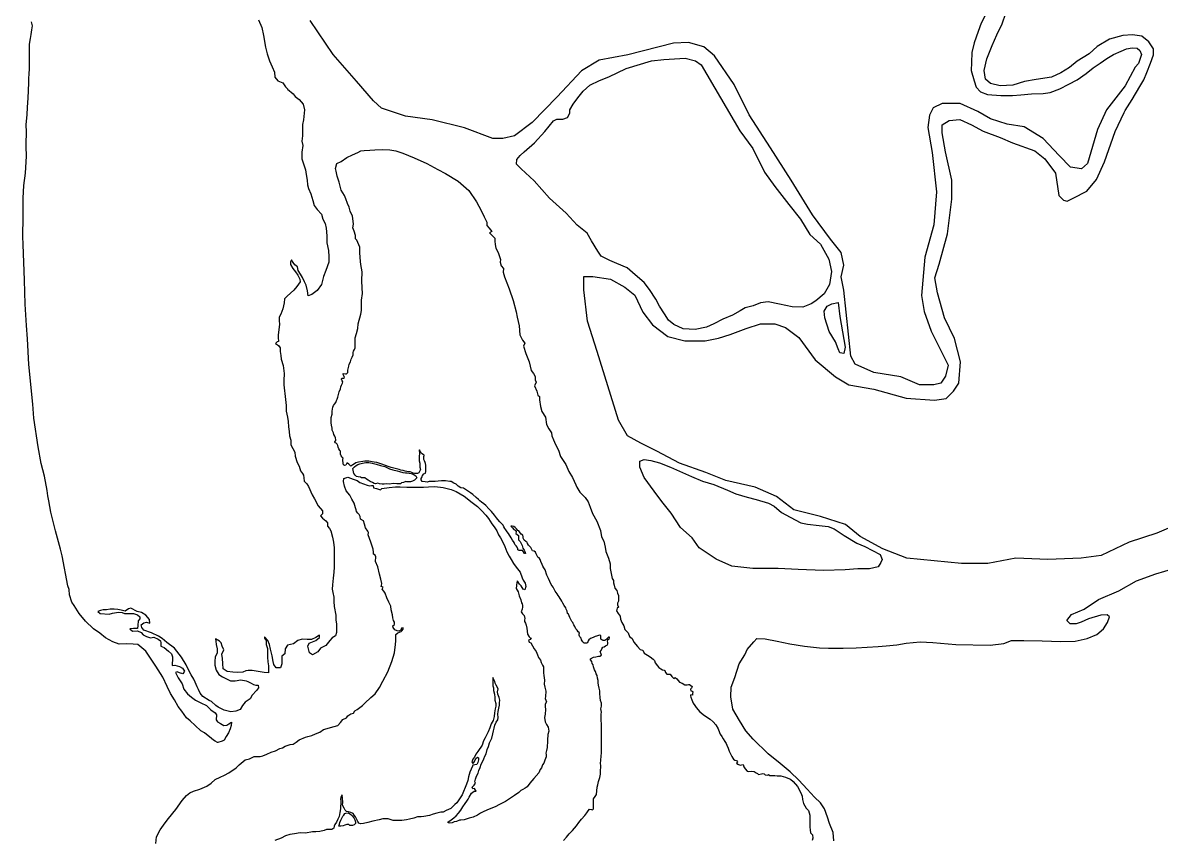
# Model space of a CAD drawing. Extents: x 283583 to 658922, y 889284 to 1241133.
# Drawn here: x 540371 to 545918, y 990829 to 994803 of the extents above; entities that cross this region are included whole.
import ezdxf

# ---------------------------------------------------------------- set-up
doc = ezdxf.new("R2010")
doc.units = 0
doc.header["$MEASUREMENT"] = 0
doc.layers.add('PUNTARENAS', color=7, linetype='Continuous')

msp = doc.modelspace()

# ---------------------------------------------------------------- linework, layer by layer
at = {"layer": 'PUNTARENAS', "color": 241}
for points in [[(545063.7, 994845.4), (545040.9, 994801.4), (545025.2, 994760.2), (545006.7, 994706.2), (544995.3, 994659.3), (544993.8, 994609.5), (544992.3, 994571.2), (545006.5, 994521.4), (545016.4, 994490.1), (545037.7, 994467.4), (545071.8, 994454.5), (545135.7, 994450.2), (545192.6, 994450.1), (545233.8, 994452.9), (545286.4, 994457.1), (545341.8, 994459.9), (545377.4, 994464.1), (545424.3, 994481.1), (545468.4, 994505.2), (545508.2, 994526.5), (545552.3, 994556.3), (545586.5, 994584.7), (545620.6, 994607.4), (545653.3, 994630.1), (545686, 994648.5), (545723, 994665.5), (545748.6, 994676.8), (545775.6, 994681.1), (545799.8, 994679.6), (545814, 994668.2), (545821.1, 994648.3), (545812.5, 994619.9), (545807.9, 994605.6), (545790.3, 994588), (545742.3, 994496.7), (545650.8, 994379.3), (545607.2, 994283.7), (545559.1, 994118.4), (545528.7, 994092.3), (545476.5, 994101.1), (545420, 994157.7), (545341.8, 994240.5), (545250.5, 994297.2), (545167.8, 994310.3), (545085.2, 994336.5), (545024.3, 994371.4), (544937.4, 994410.7), (544850.3, 994410.8), (544806.8, 994389.1), (544789.4, 994354.3), (544780.6, 994293.4), (544802.2, 994171.6), (544823.7, 993980.1), (544810.5, 993819.1), (544766.8, 993662.6), (544749.1, 993475.5), (544762.1, 993397.2), (544796.8, 993301.4), (544879.2, 993136), (544866.1, 993083.8), (544844.3, 993049), (544809.5, 993040.4), (544739.9, 993040.5), (544648.6, 993079.7), (544518.1, 993101.6), (544426.8, 993140.9), (544405, 993180.1), (544370.6, 993502.1), (544357.7, 993567.4), (544370.8, 993623.9), (544357.8, 993684.8), (544305.7, 993750.2), (544218.8, 993867.7), (544114.6, 994037.5), (544014.7, 994194.3), (543910.5, 994355.4), (543836.7, 994503.4), (543741.2, 994642.7), (543689, 994686.3), (543615.1, 994708.2), (543541.1, 994703.9), (543319.2, 994647.6), (543179.9, 994621.7), (543092.9, 994569.6), (542975.2, 994443.6), (542853.3, 994317.5), (542766.2, 994252.4), (542709.6, 994239.4), (542661.7, 994239.5), (542522.6, 994291.8), (542366, 994331.2), (542235.5, 994348.7), (542118.1, 994388), (542079, 994422.9), (541996.4, 994518.7), (541883.5, 994649.4), (541770.5, 994814.8)], [(546033.3, 992377.5), (545897.1, 992319.4), (545760.9, 992274.1), (545624.7, 992209.5), (545527.4, 992196.6), (545365.3, 992190.4), (545209.7, 992197), (545073.6, 992171.3), (544943.9, 992171.4), (544678.1, 992197.7), (544561.5, 992243.2), (544451.3, 992301.7), (544380.1, 992360.1), (544257, 992399.2), (544127.3, 992431.8), (544043.1, 992496.7), (543939.5, 992542.2), (543796.9, 992574.8), (543699.7, 992613.8), (543570.1, 992659.4), (543459.9, 992717.9), (543382.2, 992756.8), (543317.3, 992792.3), (543273.5, 992868.2), (543169.5, 993203.4), (543121.8, 993351.4), (543104.6, 993503.6), (543104.7, 993568.9), (543148.2, 993568.9), (543235.2, 993555.7), (543304.7, 993516.5), (543352.6, 993477.2), (543391.6, 993394.5), (543439.4, 993333.6), (543513.3, 993276.9), (543595.9, 993255.1), (543696, 993254.9), (543761.3, 993267.9), (543817.8, 993285.2), (543896.2, 993315.6), (543965.8, 993337.3), (544035.4, 993337.2), (544087.6, 993319.7), (544152.8, 993271.8), (544231, 993162.9), (544331, 993080.1), (544396.2, 993040.9), (544518, 993019), (544674.5, 992975.3), (544813.7, 992966.4), (544870.3, 992975), (544905.2, 993009.8), (544931.3, 993048.9), (544940.1, 993153.3), (544909.8, 993266.5), (544862.1, 993366.6), (544827.4, 993488.5), (544814.5, 993562.4), (544836.3, 993627.7), (544875.7, 993775.6), (544897.6, 993945.2), (544897.7, 994036.6), (544867.5, 994175.8), (544850.2, 994267.2), (544850.2, 994306.4), (544885, 994328.1), (544937.3, 994332.4), (544993.8, 994306.2), (545050.3, 994275.7), (545132.9, 994245.1), (545193.8, 994218.9), (545302.5, 994179.6), (545350.3, 994140.4), (545402.5, 994070.8), (545419.7, 993962), (545441.5, 993940.2), (545458.8, 993935.8), (545489.3, 993948.8), (545554.6, 993983.5), (545602.5, 994040), (545641.8, 994127), (545694.2, 994274.9), (545737.8, 994366.2), (545742.9, 994376.9), (545776.7, 994429.5), (545813.8, 994493.4), (545833.7, 994526.1), (545848, 994561.6), (545865.1, 994607), (545880.8, 994648.2), (545879.4, 994676.7), (545856.7, 994710.8), (545822.6, 994737.9), (545778.6, 994745), (545730.2, 994742.3), (545666.2, 994723.9), (545606.5, 994688.4), (545566.7, 994651.5), (545508.3, 994616), (545471.3, 994586.2), (545428.7, 994559.3), (545383.1, 994538), (545309.2, 994528.1), (545252.4, 994516.8), (545195.5, 994499.8), (545132.9, 994495.7), (545086, 994507.1), (545061.9, 994528.4), (545054.8, 994571.1), (545067.7, 994627.9), (545093.4, 994693.3), (545117.6, 994744.4), (545143.3, 994798.4), (545160.4, 994849.6)], [(541520, 994818.1), (541535.7, 994780.9), (541543.6, 994741.2), (541553.2, 994685.1), (541561, 994652.4), (541573.2, 994618.8), (541585.4, 994588.6), (541596.7, 994562.7), (541599.3, 994538.7), (541613.2, 994521.4), (541638.5, 994510.9), (541651.5, 994491), (541661.1, 994481.4), (541661.2, 994479.7), (541688.3, 994457.8), (541697.9, 994444.6), (541717.9, 994430), (541737, 994407.7), (541744, 994380), (541738, 994330.6), (541733.6, 994308.9), (541733.7, 994253.5), (541730.2, 994226.6), (541735.5, 994205.9), (541731.2, 994173.8), (541731.2, 994140.4), (541740.8, 994111.9), (541748.7, 994086.8), (541751.4, 994065.1), (541756.6, 994036.7), (541757.5, 994015.1), (541762.8, 993997), (541775, 993971), (541784.6, 993937.9), (541790.7, 993914.3), (541804.7, 993895), (541825.7, 993871.5), (541833.6, 993848), (541844.2, 993826.1), (541848.7, 993803.3), (541852.9, 993766.8), (541852.8, 993732.9), (541860.6, 993695.4), (541862.2, 993664.1), (541862.1, 993638.6), (541848, 993597.8), (541836.5, 993568.2), (541825.9, 993529.1), (541805.7, 993500.4), (541779.3, 993480.4), (541760.9, 993473.6), (541758.4, 993498.9), (541751.5, 993526.8), (541742.8, 993541.6), (541733.2, 993563.4), (541723.7, 993579.9), (541713.3, 993597.4), (541709.9, 993615.6), (541695.9, 993625.2), (541688.1, 993635.6), (541680.3, 993648.7), (541675.1, 993640), (541675, 993627), (541687.1, 993607), (541699.3, 993591.3), (541710.6, 993574.8), (541720.1, 993555.6), (541722.7, 993541.6), (541706.8, 993519.1), (541691, 993500.9), (541659.5, 993473.1), (541645.5, 993459.3), (541644.5, 993439.3), (541638.3, 993411.5), (541627.7, 993384.6), (541620.7, 993370.8), (541620.6, 993351.6), (541622.2, 993336.8), (541617.8, 993308.2), (541615.1, 993284.7), (541615, 993270.8), (541617.6, 993251.7), (541610.6, 993250.8), (541602.7, 993242.2), (541617.5, 993232.6), (541624.5, 993221.2), (541624.4, 993203), (541627.8, 993183.8), (541630.4, 993165.3), (541639, 993135.7), (541645, 993096.6), (541643.1, 993061.8), (541643, 993040.1), (541650.7, 992968.8), (541654.9, 992940.9), (541654.8, 992913.1), (541660, 992883.5), (541664.3, 992861.7), (541665.9, 992835.6), (541669.3, 992812.9), (541671, 992792.3), (541677, 992771.5), (541677, 992748.8), (541687.4, 992731.4), (541697, 992713.1), (541697.8, 992694), (541708.2, 992663.5), (541716.9, 992644.3), (541723.8, 992621.6), (541733.4, 992609.4), (541738.6, 992601.6), (541740.3, 992588.5), (541742, 992571.9), (541754.3, 992558.8), (541763.9, 992546.6), (541781.3, 992505.6), (541792.6, 992486.3), (541810.9, 992451.3), (541831, 992427.7), (541831, 992412), (541822.2, 992403.3), (541831.8, 992391.8), (541847.6, 992379.4), (541855.5, 992368.8), (541855.5, 992353), (541866, 992341.6), (541871.3, 992330.3), (541880, 992299.7), (541884.3, 992274.4), (541887.8, 992246.5), (541887.8, 992219.4), (541887.7, 992181.8), (541888.5, 992153.7), (541885.8, 992128.4), (541884, 992100.3), (541879.6, 992067), (541878.6, 992045.9), (541881.2, 992030.1), (541887.2, 992006.5), (541887.2, 991985.4), (541888.9, 991960.9), (541896.7, 991920.1), (541896.6, 991896.4), (541900.1, 991876.2), (541899.1, 991853.4), (541900, 991835), (541894.6, 991819.3), (541878.7, 991809.7), (541866.3, 991796.5), (541846.8, 991772), (541821.2, 991758.1), (541808.8, 991741.4), (541782.2, 991725.7), (541768.1, 991736.3), (541765.1, 991748.6), (541759.9, 991767.9), (541766, 991783.7), (541799.5, 991796.8), (541817, 991810.8), (541816.2, 991821.3), (541799.5, 991810.9), (541777.5, 991800.4), (541757.3, 991800.5), (541731.8, 991802.3), (541710.6, 991795.4), (541690.3, 991780.5), (541660.3, 991772.7), (541648.8, 991756), (541647.9, 991731.3), (541633.7, 991719.9), (541633.7, 991701.4), (541633.6, 991682.9), (541626.5, 991663.5), (541606.2, 991663.6), (541593.8, 991679.4), (541590.3, 991694.4), (541586, 991721.8), (541578, 991754.4), (541573.6, 991776.5), (541565.7, 991796.8), (541548.1, 991813.6), (541548.9, 991807.4), (541556.9, 991795.9), (541556.8, 991776.5), (541563, 991757.1), (541563.8, 991736), (541563.8, 991714.8), (541565.5, 991692.7), (541568.1, 991672.5), (541568, 991639), (541546.8, 991640.8), (541518.4, 991645.2), (541489.2, 991649.7), (541469.7, 991650.6), (541457.2, 991648), (541443, 991642.7), (541417.3, 991640.2), (541394.2, 991642), (541366.6, 991644.7), (541347.1, 991658.9), (541346.3, 991683.6), (541343.7, 991708.4), (541341.1, 991729.6), (541350.1, 991749.9), (541343.1, 991769.3), (541337.8, 991785.2), (541328.9, 991793.2), (541310.3, 991804.7), (541311.1, 991792.4), (541313.8, 991776.5), (541318.1, 991755.3), (541318.1, 991735.8), (541309.1, 991715.5), (541307.2, 991695.2), (541307.2, 991675.8), (541313.3, 991651), (541325.7, 991630.7), (541343.4, 991619.1), (541347, 991617.4), (541382.5, 991600.5), (541406.5, 991600.4), (541434, 991603.9), (541458.9, 991600.3), (541467.7, 991596.8), (541483.7, 991588.8), (541495.2, 991581.7), (541506.7, 991579.1), (541518.2, 991579.1), (541520, 991566.3), (541509.3, 991552.2), (541488.9, 991530.2), (541479.2, 991512.6), (541455.3, 991495.9), (541442, 991479.1), (541430.5, 991460.6), (541409.2, 991452.7), (541385.2, 991448.3), (541351.5, 991457.2), (541329.3, 991467.9), (541323.1, 991472.3), (541311.6, 991480.3), (541290.3, 991498.9), (541278.8, 991503.4), (541247.7, 991522.9), (541235.5, 991539.5), (541227.6, 991557.2), (541221.4, 991570.5), (541210.8, 991592.6), (541204.6, 991608.5), (541191.4, 991628.9), (541178.1, 991653.7), (541167.5, 991677.6), (541143.5, 991714.8), (541110.8, 991759.1), (541073.5, 991786.7), (541049.6, 991805.3), (541032.7, 991817.7), (540998.1, 991833.8), (540960.7, 991846.3), (540951, 991858.7), (540948.4, 991871.9), (540960.9, 991882.5), (540973.3, 991886), (540990.2, 991880.6), (540988.5, 991898.3), (540970.8, 991918.7), (540949.5, 991932), (540928.1, 991937.4), (540897.9, 991953.4), (540885.5, 991950.8), (540870.3, 991939.4), (540849.9, 991943.8), (540834.8, 991946.5), (540816.1, 991948.4), (540797.4, 991948.4), (540778.7, 991945.8), (540762.7, 991945.9), (540749.3, 991942.4), (540736, 991938), (540748.4, 991928.3), (540792, 991923.7), (540808.9, 991929), (540837.4, 991934.2), (540855.2, 991933.2), (540865.8, 991927), (540910.3, 991926.9), (540929.8, 991921.5), (540941.4, 991911.7), (540940.5, 991902), (540932.4, 991892.3), (540932.3, 991869.3), (540930.5, 991855.2), (540910.1, 991854.4), (540893.1, 991852.7), (540905.6, 991842), (540930.5, 991842.8), (540947.4, 991834.8), (540958, 991823.3), (540973.1, 991816.2), (540992.6, 991809.9), (541008.7, 991811.6), (541030.9, 991802.7), (541042.4, 991793.8), (541043.3, 991785), (541043.2, 991769.1), (541060.1, 991762), (541080.5, 991744.2), (541095.6, 991730.9), (541100, 991715.9), (541099.9, 991702.6), (541099, 991684.9), (541098.1, 991676.1), (541099.9, 991674.3), (541111.4, 991676), (541123.9, 991672.5), (541134.5, 991668.9), (541149.6, 991661.8), (541159.4, 991646.7), (541151.3, 991633.5), (541135.3, 991637.9), (541122.9, 991644.2), (541115.4, 991640.2), (541127.8, 991613.6), (541148.2, 991585.3), (541155.2, 991559.6), (541173.8, 991536.5), (541192.4, 991520.6), (541212, 991506.4), (541237.7, 991492.1), (541266.2, 991479.7), (541287.4, 991458.4), (541308.7, 991444.2), (541314.9, 991433.5), (541313.1, 991410.5), (541320.2, 991399.9), (541334.4, 991391.9), (541351.2, 991383), (541364.6, 991384.7), (541375.3, 991390.9), (541387.7, 991397.9), (541385.9, 991382), (541381.4, 991365.3), (541372.5, 991345.8), (541362.6, 991328.2), (541352.8, 991311.4), (541343, 991305.3), (541321.6, 991300), (541319.6, 991299.3), (541308.7, 991306.8), (541300.8, 991310.7), (541290.6, 991319.3), (541255.8, 991346.7), (541239.2, 991356.9), (541210.7, 991382.8), (541186.2, 991405.5), (541168.8, 991419.6), (541146.7, 991452.6), (541127.7, 991475.3), (541110.3, 991507.5), (541090.7, 991537.3), (541074.1, 991571.8), (541053.5, 991618.1), (541019.4, 991671.5), (540970.4, 991743.6), (540931.3, 991777.2), (540909.2, 991778), (540876, 991780.3), (540841.3, 991778.7), (540809.6, 991788.9), (540773.3, 991809.3), (540747.2, 991831.2), (540715.6, 991853.2), (540676.1, 991890.8), (540645.2, 991926.8), (540621.5, 991966), (540610.4, 991983.4), (540598.5, 992017.9), (540597.7, 992043.8), (540589.8, 992062.6), (540563.6, 992207.9), (540554.1, 992241.3), (540530.4, 992330.7), (540507.9, 992421), (540497.6, 992476.6), (540492.8, 992500.9), (540490.4, 992526), (540477, 992595.7), (540461.1, 992658.4), (540445.3, 992738.3), (540425.4, 992879.3), (540420.6, 992945.9), (540400.7, 993140.2), (540394.3, 993264.1), (540389.5, 993330), (540382.3, 993434.2), (540379.8, 993550.1), (540372.5, 993724.2), (540370.9, 993763.4), (540373.2, 993859), (540372.3, 993949.9), (540376.2, 994011), (540384.8, 994071.3), (540388.7, 994154.6), (540387.4, 994201.8), (540387, 994214.1), (540388.6, 994271.3), (540388, 994308.6), (540392.5, 994355.8), (540394.5, 994392.4), (540396.9, 994435.8), (540400, 994510.9), (540400, 994533.3), (540402.7, 994552.6), (540403, 994580.6), (540404.4, 994603), (540403.7, 994618.5), (540404.4, 994644.4), (540403.6, 994683), (540403.3, 994699.4), (540408.4, 994726.3), (540411.2, 994746.3), (540415, 994769.4), (540418.5, 994789), (540413.9, 994808.7)], [(543006, 990821.8), (543019.9, 990838.5), (543032.6, 990855.2), (543049.6, 990870.7), (543068.4, 990894.6), (543080.6, 990910.2), (543092.7, 990925.8), (543109.8, 990943.8), (543118.9, 990957), (543126.3, 990967.2), (543132.4, 990974.8), (543142.7, 990974.1), (543147.5, 990972.3), (543151.8, 990977.1), (543151.8, 990990.3), (543151.8, 991000.5), (543151.2, 991013.7), (543151.8, 991024.5), (543159.7, 991035.9), (543166.4, 991046.1), (543167.7, 991063.5), (543168.9, 991082.2), (543172.6, 991093), (543176.3, 991109.9), (543182.4, 991129.2), (543186.1, 991145.4), (543186.1, 991164.5), (543186.8, 991177.8), (543186.8, 991186.8), (543185, 991197.6), (543188.1, 991213.3), (543188.8, 991232.6), (543190.6, 991248.8), (543190.7, 991269.3), (543190.8, 991297), (543190.8, 991315.1), (543190.9, 991338), (543190.4, 991365.2), (543190.5, 991386.9), (543188.7, 991409.6), (543189.2, 991422.5), (543189.7, 991436.8), (543190.1, 991447.5), (543187.6, 991463.5), (543190.2, 991476), (543190.7, 991490.7), (543186.4, 991503.2), (543184.3, 991519.2), (543184.3, 991520.5), (543182.6, 991536), (543182.7, 991551.1), (543178.8, 991563.7), (543176.2, 991579.2), (543174.5, 991590.6), (543174.5, 991601), (543171.1, 991613.5), (543169, 991625.2), (543164.6, 991633.8), (543162, 991644.6), (543157.3, 991653.7), (543152.5, 991668), (543150.8, 991677.6), (543145.5, 991684.5), (543143.4, 991694.1), (543137.3, 991701.5), (543136.8, 991707.1), (543151.7, 991715.7), (543162.6, 991716.6), (543175.7, 991719.5), (543182.2, 991719.5), (543190.1, 991725.4), (543188, 991734.1), (543184.9, 991741.4), (543188.4, 991747.9), (543192.4, 991755.3), (543197.6, 991763.5), (543203.7, 991764.8), (543209.9, 991770.8), (543213.4, 991771.2), (543219, 991774.2), (543221.7, 991779.4), (543222.1, 991786.4), (543219.6, 991793.3), (543220.9, 991799.4), (543227.9, 991802.8), (543229.6, 991808.4), (543229.7, 991812.8), (543224.9, 991812.4), (543219.2, 991807.2), (543216.5, 991802.8), (543211.7, 991799), (543206.9, 991796.8), (543199.5, 991796.4), (543192.9, 991798.6), (543187.3, 991802.5), (543186.9, 991812.5), (543188.2, 991820.3), (543180.8, 991821.6), (543175.5, 991819.9), (543166.4, 991817.8), (543159.8, 991816), (543149.8, 991811.3), (543137.5, 991806.1), (543128.8, 991799.2), (543125.7, 991794), (543124, 991789.7), (543123.1, 991784.5), (543117.9, 991782.4), (543112.2, 991782.4), (543106.1, 991783.3), (543099.2, 991789.8), (543092.7, 991798.9), (543091, 991807.2), (543085.8, 991814.1), (543081.1, 991821.9), (543082.4, 991828.9), (543083.7, 991833.2), (543076.8, 991838.8), (543072.9, 991845.8), (543066.4, 991853.1), (543060.8, 991864), (543055.2, 991871.8), (543052.2, 991878.7), (543051.3, 991883.9), (543046.1, 991888.7), (543041.8, 991899.1), (543036.1, 991907.4), (543033.6, 991915.6), (543030.1, 991924.3), (543025.3, 991928.2), (543022.8, 991939.5), (543018, 991948.1), (543016.3, 991955.5), (543008.9, 991965.9), (543002, 991977.1), (542996.9, 991988.4), (542984.8, 992008.3), (542979.6, 992015.7), (542974, 992023), (542964.5, 992036.9), (542955.9, 992055), (542946, 992068.4), (542939.5, 992082.6), (542932.6, 992098.2), (542930, 992104.7), (542924.8, 992114.7), (542916.1, 992140.6), (542910.1, 992149.9), (542904.9, 992158.1), (542901.9, 992166.3), (542895.8, 992181), (542892, 992191), (542886.8, 992198.7), (542881.2, 992201.4), (542871.7, 992218.7), (542869.1, 992226), (542861.8, 992230.8), (542854.8, 992232.9), (542851, 992239), (542846.3, 992249.3), (542841.1, 992253.7), (542834.2, 992261), (542830, 992268.7), (542828.3, 992275.2), (542822.2, 992277.8), (542814.5, 992285.1), (542809.4, 992293.7), (542809.4, 992301.4), (542806.9, 992308.3), (542800, 992313.4), (542791.5, 992324.6), (542790.6, 992325.9), (542787.6, 992329.3), (542783.3, 992331), (542777.7, 992338.3), (542770.4, 992346.1), (542763.5, 992351.2), (542755.8, 992353.4), (542748.8, 992353), (542756.6, 992345.2), (542763.5, 992336.6), (542769.9, 992332.8), (542775.5, 992327.2), (542773.3, 992317.3), (542780.2, 992312.6), (542786.2, 992306.6), (542786.6, 992295), (542786.5, 992286), (542793.8, 992278.7), (542799.7, 992268.8), (542804, 992258.1), (542807.4, 992245.6), (542813.4, 992236.5), (542818.9, 992225.7), (542820.2, 992219.3), (542815.4, 992219.3), (542810.7, 992227.5), (542806, 992234), (542803.5, 992234), (542798.7, 992234), (542790, 992234.9), (542783.2, 992238.3), (542783.2, 992242.2), (542780.2, 992250.8), (542774.7, 992257.3), (542769.2, 992263.3), (542765.8, 992273.2), (542757.3, 992284.3), (542751.3, 992296.3), (542746.2, 992303.6), (542743.2, 992308.8), (542736.8, 992316.9), (542731.2, 992325.1), (542725.1, 992334.6), (542719.4, 992342), (542714.5, 992350.2), (542712.2, 992357.1), (542704.9, 992363.5), (542695, 992374.2), (542685.5, 992385), (542678.6, 992394), (542669.1, 992406.1), (542654.7, 992423.4), (542642, 992437.8), (542626.6, 992453.2), (542617.1, 992461.9), (542605.8, 992468.8), (542598.5, 992476.2), (542591.1, 992481.8), (542579.7, 992491.5), (542564.2, 992507.4), (542552.7, 992514.5), (542543.1, 992521.4), (542532.6, 992527.9), (542518.5, 992537.9), (542505.3, 992539.2), (542493.1, 992547.8), (542482.7, 992557.9), (542471, 992561.8), (542458.4, 992570), (542452.3, 992570.8), (542430.7, 992573.4), (542410.3, 992573.9), (542395, 992572), (542380.7, 992570.2), (542364.8, 992570), (542351.8, 992569.9), (542341.1, 992567.3), (542331.1, 992568.1), (542317.7, 992570.8), (542311.3, 992578.6), (542312.8, 992585.4), (542316.1, 992592.3), (542319, 992599.6), (542325.2, 992606.9), (542333.2, 992611.3), (542334.6, 992618.8), (542334.1, 992634.2), (542335.2, 992639.1), (542334, 992649.7), (542332.8, 992657.5), (542330.9, 992662.6), (542327.6, 992670.4), (542324.3, 992677.8), (542324.3, 992691.7), (542326.4, 992696), (542326.9, 992699.1), (542321.7, 992701.3), (542313.1, 992706.1), (542309.6, 992713.5), (542305.3, 992718.7), (542303.5, 992724.3), (542301.8, 992719.6), (542304, 992710.4), (542304.4, 992703), (542301.9, 992694.4), (542301.9, 992678.3), (542302.2, 992670.1), (542305.1, 992659.7), (542305.8, 992650.3), (542306.3, 992639.2), (542308.9, 992628.6), (542304.6, 992618.9), (542301, 992613), (542293.5, 992608.9), (542286.6, 992608.5), (542279.8, 992608.6), (542273.8, 992611.1), (542266.5, 992614.5), (542259.2, 992617.9), (542250.6, 992618), (542234.7, 992621), (542224.4, 992624), (542213.6, 992624.9), (542204.5, 992628.7), (542191.6, 992631.8), (542178.2, 992635.7), (542166.2, 992639.1), (542151.2, 992642.5), (542138.3, 992648.2), (542121.1, 992653.8), (542106.5, 992659.8), (542095.7, 992663.3), (542082.9, 992664.6), (542073, 992665.9), (542057.1, 992669), (542045.5, 992669), (542037.7, 992668.6), (542027.8, 992666.9), (542006.7, 992663.6), (541993.8, 992660.6), (541986.9, 992656.4), (541978.7, 992652.1), (541973.5, 992648.3), (541968.8, 992644.5), (541963.7, 992649.6), (541959.4, 992654.8), (541952.9, 992659.5), (541949.5, 992659.5), (541946.9, 992653.5), (541944.3, 992650.1), (541938.7, 992648.9), (541934, 992651), (541932.3, 992657.4), (541932.3, 992663), (541930.5, 992671.1), (541930.5, 992678.8), (541931.6, 992683.5), (541927.8, 992689.1), (541923, 992695.9), (541918.3, 992703.7), (541918.7, 992710.5), (541918.7, 992718.6), (541915.7, 992721.7), (541911.4, 992729), (541908, 992737.5), (541906.7, 992745.7), (541902.4, 992752.5), (541897.3, 992756.8), (541893, 992759), (541891.3, 992763.7), (541896.1, 992769.6), (541897, 992773.5), (541894.5, 992782.9), (541891.5, 992790.7), (541886.8, 992799.3), (541884.7, 992807.4), (541878.8, 992819.8), (541878.9, 992829.7), (541874.7, 992845.1), (541873.9, 992856.6), (541874.1, 992881.8), (541878.1, 992898.8), (541878.1, 992912), (541879.9, 992921.8), (541882, 992932.5), (541884.2, 992941), (541889.4, 992947.4), (541895.9, 992955.1), (541900.2, 992964), (541902.8, 992971.2), (541906.7, 992980.3), (541909.8, 992993.1), (541912.5, 993007.2), (541918.6, 993020.8), (541920.8, 993030.5), (541924.3, 993039.4), (541928.3, 993048.3), (541930, 993055.9), (541926.6, 993059.7), (541924.5, 993067.8), (541925.8, 993072.5), (541933.5, 993072.9), (541938.7, 993077.1), (541936.5, 993081.8), (541932.3, 993090.7), (541932.7, 993095.8), (541943.9, 993094.5), (541948.6, 993093.6), (541954.6, 993101.6), (541955.1, 993112.2), (541956, 993119.3), (541959.4, 993132.5), (541962, 993141.4), (541967.7, 993153.3), (541971.6, 993165.5), (541975.9, 993175.7), (541981.1, 993187.5), (541981.5, 993198.9), (541982.8, 993204.4), (541988, 993213.6), (541989.7, 993221.7), (541990.2, 993230.5), (541991.2, 993269.4), (541997.3, 993290.6), (542003.5, 993315.8), (542005.6, 993337), (542018, 993385.3), (542021.1, 993402.3), (542021.3, 993452.8), (542026.5, 993486.1), (542024.5, 993512.3), (542023.6, 993546.6), (542024.8, 993591), (542018.8, 993627.4), (542016.8, 993641.6), (542012.9, 993684), (542013, 993711.3), (541997.9, 993744.7), (541992.8, 993751.8), (541991.8, 993768), (541985.8, 993788.2), (541978.7, 993804.4), (541982.9, 993823.2), (541980.9, 993838.4), (541977.9, 993861.6), (541966.8, 993886.9), (541961.8, 993906.1), (541952.6, 993923.3), (541945.4, 993945.6), (541938.2, 993962.9), (541922, 993988.3), (541911.9, 994026.9), (541902.9, 994056.3), (541897.9, 994080.6), (541893.9, 994094.8), (541901.1, 994119.1), (541922.5, 994128.3), (541949.1, 994147.6), (541977.7, 994160.8), (542003.3, 994171.9), (542018.7, 994180.1), (542034, 994182.1), (542062.7, 994183), (542086.2, 994185), (542122, 994185.8), (542158.7, 994185.6), (542188.3, 994179.3), (542221.9, 994167.9), (542277.7, 994145.2), (542339.6, 994118.5), (542392.7, 994089), (542430.4, 994069.6), (542491.9, 994032), (542544.9, 993986.2), (542581.6, 993931.3), (542603.9, 993889.6), (542619.4, 993858.2), (542631.6, 993832.8), (542632.6, 993816.5), (542642.8, 993803.3), (542656, 993787), (542645.7, 993780.9), (542665.1, 993760.6), (542671.2, 993755.5), (542671.2, 993740.3), (542673.1, 993724), (542676.1, 993706.8), (542687.2, 993684.4), (542698.3, 993650.9), (542696.2, 993637.8), (542702.2, 993620.6), (542713.3, 993606.4), (542712.2, 993589.2), (542718.2, 993566.9), (542741.3, 993508.3), (542760.4, 993451.7), (542775.4, 993396.1), (542780.4, 993369.9), (542789.4, 993327.4), (542793.4, 993284.9), (542805.5, 993258.6), (542817.6, 993243.4), (542810.5, 993229.3), (542822.5, 993192.8), (542837.6, 993153.3), (542847.7, 993110.7), (542859.8, 993095.4), (542867.9, 993081.1), (542867.9, 993065.9), (542871.9, 993053.8), (542864.7, 993036.7), (542874.8, 993010.4), (542880.8, 992989.8), (542888, 992983.8), (542887.9, 992967.6), (542892.9, 992935.2), (542899.9, 992910.9), (542917.2, 992882.6), (542923.2, 992848.1), (542933.3, 992826.8), (542947.6, 992807.5), (542948.6, 992793.3), (542956.7, 992773), (542966.8, 992749.6), (542981.1, 992722.2), (542991.3, 992691.6), (543016.8, 992652.8), (543031.1, 992618.1), (543048.6, 992589.4), (543066, 992554.5), (543070.1, 992542.3), (543084.4, 992518.7), (543111.1, 992492), (543126.5, 992471.5), (543134.8, 992445), (543146.1, 992414.4), (543167.6, 992376.6), (543185, 992331.6), (543190.1, 992300.9), (543202.4, 992280.4), (543208.5, 992250.7), (543211.5, 992229.3), (543224.8, 992197.5), (543233, 992169.9), (543232.9, 992147.4), (543242.6, 992097.7), (543249.7, 992088.4), (543249.7, 992076.1), (543252.4, 992065.1), (543255.2, 992051.3), (543265, 992038.8), (543268.4, 992026.4), (543273.9, 992014.5), (543273.8, 992003.4), (543274.3, 991988.1), (543268, 991978.5), (543269.4, 991969.5), (543272.9, 991959.1), (543266.6, 991952.9), (543263.7, 991941.2), (543272, 991927.3), (543282.3, 991914.1), (543283.7, 991899.6), (543289.1, 991883.1), (543298.7, 991867.2), (543304.9, 991849.3), (543320, 991832.7), (543326.8, 991816.2), (543339.3, 991805.2), (543348.8, 991787.3), (543366, 991767.3), (543379.1, 991752.9), (543391.5, 991749.4), (543398.2, 991735), (543414, 991724.1), (543428.4, 991715.8), (543442.8, 991705.6), (543449.6, 991699.3), (543452.3, 991686.8), (543463.7, 991673.2), (543470.3, 991665), (543480.1, 991657.4), (543487.2, 991653), (543495.4, 991651.4), (543499.7, 991649.7), (543501.9, 991640.5), (543508.4, 991632.9), (543515, 991632.3), (543524.8, 991632.8), (543533, 991621.4), (543543.9, 991611.5), (543549.9, 991615.8), (543558.1, 991609.3), (543570.1, 991594), (543583.3, 991587.9), (543596.9, 991580.8), (543607.9, 991580.2), (543615.1, 991581.8), (543618.9, 991582.3), (543626.7, 991576.7), (543632.2, 991572.3), (543632.2, 991570.6), (543628.8, 991564.2), (543624.3, 991559.4), (543626.5, 991551.8), (543633.1, 991550.1), (543636.3, 991545.2), (543634.1, 991537.6), (543633.5, 991530.6), (543625.2, 991531.3), (543624.1, 991526.4), (543626.2, 991520.4), (543631.1, 991507.9), (543637.1, 991491.5), (543644.7, 991479.6), (543651.7, 991469.3), (543669.1, 991449.5), (543691.8, 991431), (543720, 991413), (543735.2, 991399.9), (543747.5, 991385.6), (543759.9, 991365.3), (543765.6, 991348.2), (543768.4, 991340), (543776.7, 991329.5), (543783.2, 991316.8), (543792.2, 991304.9), (543798.3, 991295.2), (543801.1, 991286.1), (543807.6, 991271.3), (543813.1, 991256.6), (543826.3, 991230.6), (543830.6, 991223), (543834.4, 991218.1), (543841, 991214.3), (543848.1, 991212.6), (543852.9, 991205.6), (543849.1, 991199.6), (543854.5, 991193.7), (543866.6, 991189.8), (543873.1, 991191.4), (543880.2, 991191.9), (543884.6, 991181.1), (543891.1, 991171.3), (543900.8, 991160.5), (543909, 991157.8), (543922.1, 991159.3), (543934.2, 991158.7), (543943.9, 991151.6), (543951, 991147.8), (543956.4, 991143.5), (543970.2, 991146.6), (543976.8, 991148.7), (543983.3, 991147.1), (543988.8, 991141.6), (544000.3, 991141), (544003.6, 991144.2), (544011.3, 991138.1), (544035.6, 991139), (544047.1, 991137.2), (544063.7, 991137), (544086.4, 991131.4), (544098.5, 991126.4), (544111.2, 991120.8), (544124, 991109), (544145.3, 991085.4), (544161.7, 991054.9), (544168.7, 991038.5), (544169.8, 991022.6), (544175.3, 991002.4), (544188.3, 990980.5), (544199.8, 990968.5), (544206.4, 990945.1), (544206.4, 990926.1), (544206.3, 990900.1), (544206.3, 990887.7), (544207.9, 990874.6), (544209, 990860.5), (544218.8, 990850.7), (544220.9, 990834.4), (544217.6, 990821.9)], [(541019.7, 990807.7), (541023.2, 990840.2), (541040, 990874.3), (541064.7, 990908.4), (541081.4, 990928.9), (541117.1, 990973.2), (541148.2, 991017.5), (541168.4, 991041.9), (541185, 991054.9), (541202.1, 991062.1), (541233.1, 991072.2), (541268.1, 991086.3), (541289.4, 991101.6), (541308.3, 991118.7), (541332.4, 991131.1), (541354.2, 991140.1), (541375.5, 991152.6), (541409.9, 991177), (541425.4, 991191.1), (541454.1, 991214.9), (541475.3, 991220.5), (541497.7, 991231.8), (541511.9, 991231.8), (541526.8, 991231.1), (541541, 991234.5), (541559.3, 991242.1), (541580.6, 991251.7), (541603.1, 991259.7), (541623.9, 991271), (541637.1, 991273.8), (541649.1, 991281.8), (541673.3, 991289.7), (541688.2, 991291.4), (541703.7, 991301), (541716.9, 991312.3), (541748.4, 991325.3), (541760.4, 991328.7), (541778.7, 991333.2), (541797.5, 991341.6), (541819.1, 991350.6), (541835.6, 991362.4), (541888.8, 991378), (541905.7, 991381.8), (541919.3, 991396.9), (541930.6, 991411.4), (541947.5, 991419.2), (541955.4, 991429.8), (541968.8, 991438.7), (541982.8, 991442.5), (541988.5, 991453.6), (541999.7, 991460.8), (542012.5, 991470.2), (542025.6, 991479.5), (542038, 991491.3), (542066.2, 991518.6), (542087.5, 991536.4), (542108.9, 991566.5), (542125.2, 991597.6), (542148.9, 991644.2), (542169.2, 991693.1), (542182.2, 991735.9), (542186.9, 991777.2), (542189.2, 991794.4), (542188.2, 991809.4), (542188.3, 991825.5), (542198.3, 991833.8), (542213.9, 991839.4), (542218.4, 991843.3), (542224.5, 991850.5), (542224.6, 991857.2), (542216.8, 991856.6), (542213.4, 991847.2), (542203.9, 991842.2), (542195.1, 991842.7), (542184.5, 991848.3), (542175.6, 991859.4), (542173.4, 991868.3), (542182.3, 991874.5), (542181.8, 991885.6), (542176.8, 991893.4), (542174.6, 991906.8), (542171.9, 991921.7), (542165.8, 991946.2), (542163.6, 991962.9), (542154.8, 991983), (542145.3, 992004.2), (542136.5, 992027), (542130.3, 992036.5), (542122, 992046), (542127, 992055), (542116.4, 992059.4), (542118.1, 992063.9), (542120.9, 992074), (542114.8, 992094.6), (542108.7, 992119.8), (542100.4, 992154.9), (542090.3, 992181.1), (542090.4, 992202.8), (542088.7, 992211.2), (542079.8, 992216.7), (542079.8, 992226.2), (542078.7, 992240.7), (542072.1, 992260.3), (542067.1, 992275.3), (542060.4, 992292.6), (542054.3, 992311), (542054.9, 992322.7), (542052.1, 992328.9), (542041.5, 992344.5), (542036.5, 992362.4), (542030.4, 992378.5), (542016.4, 992387.5), (542015.4, 992400.3), (542009.8, 992410.3), (542003.1, 992416.5), (541997, 992424.3), (541994.8, 992432.1), (541992.6, 992441.9), (541985.9, 992465.3), (541974.2, 992483.7), (541964.1, 992503.2), (541947.3, 992524.4), (541938.4, 992547.9), (541933.9, 992569.6), (541935.1, 992585.2), (541954.8, 992590.7), (541981.2, 992581.7), (542000.2, 992574.4), (542013.7, 992565.4), (542030.5, 992559.2), (542048.4, 992551.9), (542060.7, 992549.1), (542069.7, 992551.3), (542078.6, 992551.2), (542079.1, 992540.1), (542093.7, 992536.2), (542113.2, 992529.4), (542121, 992535.5), (542156.3, 992540.4), (542187.6, 992544.2), (542210.4, 992544.1), (542242.4, 992542.8), (542323.6, 992542.5), (542348.3, 992544.6), (542377.9, 992545.8), (542419.7, 992541.3), (542458, 992531.7), (542482.3, 992521.5), (542520.8, 992499.4), (542561.1, 992468.3), (542587.2, 992447.8), (542608.1, 992427.5), (542627.7, 992406.1), (542640.8, 992389.5), (542656.6, 992363.4), (542668.2, 992350.1), (542680.2, 992330.1), (542689.4, 992310.3), (542697.9, 992295.2), (542707.9, 992277.3), (542719, 992253.8), (542730.1, 992228), (542740.2, 992207.3), (542750.2, 992190.4), (542761.4, 992171.4), (542769.3, 992159.9), (542781.6, 992144.8), (542794.5, 992128), (542803.4, 992101.1), (542809.6, 992089.3), (542819.1, 992075.3), (542821.8, 992058.5), (542817.3, 992042.3), (542808.9, 992046.8), (542799.9, 992062), (542791, 992070.9), (542783.1, 992082.7), (542779.8, 992086.1), (542776.9, 992065.4), (542775.8, 992063.7), (542775.7, 992048.7), (542784.6, 992033.5), (542789.1, 992014), (542797.4, 991993.8), (542800.2, 991979.8), (542804.7, 991974), (542805.8, 991967.3), (542805.7, 991957.8), (542804, 991948.9), (542799.5, 991936), (542805.6, 991925.9), (542813.5, 991918.1), (542816.8, 991903), (542816.2, 991896.2), (542815.6, 991887.9), (542819.6, 991881.1), (542822.9, 991870.5), (542826.2, 991855.4), (542829, 991842), (542830.6, 991826.4), (542837.9, 991814.3), (542842.9, 991809.8), (542847.4, 991807), (542843.5, 991801.4), (542835, 991797), (542838.9, 991788.6), (542846.2, 991784.6), (542855.2, 991770.6), (542863.1, 991756), (542872, 991742.5), (542878.7, 991726.8), (542883.8, 991713.4), (542893.3, 991699.9), (542896.1, 991689.2), (542903.4, 991676.3), (542907.3, 991667.5), (542907.3, 991655.2), (542907.8, 991637.9), (542909.5, 991625), (542912.8, 991603.1), (542911, 991583), (542913.8, 991568.4), (542919.4, 991549.3), (542918.1, 991523.5), (542916.4, 991513.5), (542922, 991497.7), (542916.9, 991485.9), (542916.3, 991477), (542916.3, 991476.4), (542917.9, 991458.5), (542916.2, 991439.5), (542915.7, 991437.2), (542912.8, 991421.6), (542916.7, 991400.8), (542923.5, 991387.3), (542930.8, 991374.4), (542933.6, 991355.3), (542929.6, 991339.1), (542928.4, 991329.5), (542927.3, 991320.5), (542927.2, 991308.8), (542927.7, 991297), (542925.4, 991286.5), (542925.4, 991275.8), (542922.5, 991260.1), (542919.1, 991247.8), (542920.8, 991241), (542920.7, 991229.2), (542915, 991213.5), (542909.9, 991199.5), (542903.6, 991190), (542897.9, 991176.6), (542891.6, 991167.7), (542884.8, 991151.5), (542860.9, 991124.2), (542841.7, 991100.9), (542827.7, 991084.3), (542818.6, 991077), (542807.3, 991071.5), (542797.7, 991065.3), (542788.7, 991056.4), (542766.7, 991041.4), (542722.7, 991013), (542693.9, 990998), (542671.9, 990986.3), (542643.1, 990975.1), (542617.1, 990963.5), (542601.9, 990956.2), (542586.6, 990946.2), (542564.6, 990936.7), (542545.4, 990931.2), (542522.2, 990922.3), (542505.9, 990921.3), (542498.6, 990920.7), (542485, 990914.6), (542472.6, 990913.6), (542462.5, 990908), (542451.1, 990906.9), (542443.1, 990909.1), (542441.4, 990912.4), (542458.9, 990922.5), (542472, 990932), (542482.8, 990943.2), (542494.1, 990954.9), (542505.4, 990969.4), (542515.6, 990986.2), (542526.4, 991001.9), (542533.8, 991014.1), (542540.6, 991024.2), (542545.8, 991033.2), (542557.2, 991052.3), (542570.8, 991062.9), (542579.8, 991062.3), (542572.5, 991075.8), (542564.1, 991074.2), (542561.3, 991081.5), (542569.8, 991092.6), (542576.6, 991102.1), (542574.3, 991108.8), (542576, 991121.1), (542581.1, 991136.2), (542589.1, 991150.7), (542593.6, 991162.5), (542599.9, 991178.1), (542605, 991193.9), (542610.1, 991205.1), (542617.5, 991220.2), (542622.6, 991232.5), (542629.4, 991244.2), (542633.4, 991266), (542639.6, 991280.5), (542645.3, 991297.3), (542656.1, 991321.4), (542661.3, 991341), (542664.2, 991356.6), (542667, 991370.1), (542671.6, 991384.6), (542676.7, 991399.1), (542685.7, 991409.8), (542688, 991421.1), (542686.3, 991437.8), (542686.4, 991450.2), (542690.9, 991467), (542693.2, 991480.9), (542694.4, 991492.6), (542696.1, 991506), (542691.7, 991519.4), (542685, 991534.4), (542683.9, 991546.7), (542686.7, 991560.1), (542677.3, 991579), (542672.3, 991588.5), (542671.2, 991596.9), (542661.7, 991615.3), (542661.6, 991575.7), (542663.8, 991566.3), (542663.7, 991553.5), (542669.3, 991534.5), (542671.5, 991518.8), (542671.4, 991505.4), (542675.3, 991489.8), (542675.2, 991475.8), (542672.4, 991463.9), (542669, 991443.8), (542667.8, 991425.9), (542663.2, 991406.9), (542653.5, 991390.1), (542646.1, 991371), (542638.1, 991351.9), (542623.3, 991321.6), (542615.4, 991308.2), (542609.7, 991286.3), (542588.2, 991255.2), (542579.2, 991242.9), (542571.8, 991227.8), (542563.8, 991218.3), (542558.1, 991204.8), (542563.2, 991197.5), (542568.3, 991201.4), (542572.9, 991210.9), (542578, 991221), (542585.9, 991228.8), (542591.5, 991224.3), (542591.5, 991221.5), (542592, 991215.3), (542587.5, 991202.4), (542583.5, 991192.4), (542572.8, 991190.7), (542563.2, 991189.6), (542561.5, 991184.6), (542556.4, 991168.9), (542549.5, 991155.5), (542542.1, 991132.6), (542538.7, 991114.1), (542532.4, 991096.2), (542511.3, 991044.6), (542495.2, 991020.7), (542485.6, 991006.1), (542476, 990997.1), (542456.2, 990978.1), (542434.1, 990968.5), (542419.4, 990960), (542407.3, 990960.6), (542387.8, 990956.1), (542370.9, 990950), (542352.9, 990943.8), (542325.2, 990939.3), (542311.5, 990937.7), (542293.7, 990937.8), (542275.5, 990931.7), (542254.9, 990925.6), (542240.2, 990922.3), (542217.5, 990920.1), (542185.8, 990920.2), (542175.4, 990919.7), (542150.6, 990927.1), (542125.2, 990927.1), (542107.6, 990923.2), (542076.7, 990915.9), (542051.4, 990909.7), (542031.7, 990905.2), (542016.4, 990904.1), (542008.4, 990906.4), (542004, 990914.9), (541997.3, 990927.3), (541992.2, 990938.1), (541985.4, 990945.5), (541981.4, 990953.5), (541969.5, 990959.2), (541958.1, 990962), (541948.5, 990964.3), (541941.6, 990969.5), (541936.5, 990979.1), (541929.1, 990995), (541929.6, 991009.2), (541928.5, 991027.3), (541926.8, 991044.2), (541922.8, 991036.9), (541920.5, 991031.8), (541918.2, 991023.9), (541920.5, 991014.3), (541919.9, 991002.4), (541918.8, 990989.4), (541918.2, 990976.4), (541916.4, 990958.8), (541913, 990940), (541906.7, 990927), (541899.2, 990912.2), (541891.1, 990900.4), (541888.2, 990891.9), (541885.9, 990882.2), (541877.3, 990876.6), (541865.3, 990875.5), (541851.6, 990875.6), (541839.6, 990870.5), (541819, 990866), (541799, 990864.4), (541781.8, 990863.9), (541748.6, 990858.3), (541722.8, 990859.5), (541694.8, 990855.1), (541671.9, 990852.3), (541651.8, 990844.4), (541630, 990833.7), (541599.1, 990821.8)], [(544323.2, 990821.1), (544319, 990861.4), (544302.1, 990904.7), (544291.6, 990936.5), (544276.8, 990976.7), (544257.8, 991006.4), (544228.3, 991033.9), (544192.3, 991072), (544152.2, 991116.5), (544109.9, 991156.8), (544061.3, 991197), (544002.1, 991243.7), (543930.3, 991315.7), (543894.3, 991355.9), (543862.7, 991406.7), (543831, 991461.8), (543820.5, 991521.1), (543822.7, 991569.7), (543839.7, 991616.2), (543860.9, 991681.8), (543888.5, 991726.2), (543890.6, 991729), (543900.4, 991752.8), (543932.2, 991789.9), (543947.4, 991805.8), (543987.6, 991805), (544046.7, 991793.6), (544108.1, 991779.1), (544179.3, 991768.4), (544252.8, 991760.7), (544296, 991758.4), (544368.4, 991758.7), (544431.3, 991760.1), (544539.4, 991766.3), (544577.6, 991769.8), (544629.2, 991775), (544674.7, 991782.6), (544744.1, 991789.6), (544805.7, 991785.7), (544916.5, 991776.1), (545083.6, 991772.9), (545151.2, 991782.3), (545189.1, 991796.5), (545248.3, 991796.4), (545338.3, 991793.9), (545428.9, 991791.8), (545499.3, 991793.6), (545556.6, 991806.4), (545604.8, 991824.9), (545636.3, 991852.6), (545656.7, 991884), (545666, 991911.8), (545654.9, 991921), (545623.4, 991919.2), (545564.2, 991900.8), (545527.1, 991886), (545503.1, 991876.8), (545473.5, 991876.9), (545458.7, 991893.5), (545480.9, 991923.1), (545542, 991948.9), (545612.4, 991995.1), (545710.5, 992037.6), (545797.6, 992087.4), (545892, 992120.6), (545979, 992146.4)]]:
    msp.add_lwpolyline(points, dxfattribs=at)
for points in [[(543676.1, 994599.1), (543863.9, 994276.8), (543928.6, 994191), (543985, 994075.9), (544035.1, 994006.9), (544104, 993918.9), (544160.4, 993847.8), (544206.3, 993772.4), (544258.5, 993726.4), (544298.1, 993653.1), (544310.6, 993592.5), (544302.2, 993529.7), (544274.9, 993483.8), (544235.1, 993450.3), (544212.1, 993435.7), (544172.4, 993419.1), (544120.1, 993421.2), (544057.4, 993433.8), (544003, 993444.4), (543965.4, 993440.2), (543929.8, 993425.6), (543890.1, 993415.2), (543867, 993400.6), (543829.4, 993379.7), (543781.2, 993361), (543737.3, 993338), (543701.7, 993321.3), (543647.3, 993311), (543588.8, 993313.1), (543542.8, 993334.1), (543517.7, 993355), (543496.9, 993386.4), (543473.9, 993424.1), (543455.1, 993457.6), (543423.8, 993505.7), (543398.8, 993539.2), (543354.9, 993576.9), (543315.2, 993610.4), (543265, 993631.4), (543231.6, 993646.1), (543189.8, 993667), (543173.1, 993692.1), (543141.8, 993742.4), (543120.9, 993780), (543072.9, 993817.7), (543018.6, 993876.4), (542937.1, 993949.7), (542861.9, 994033.4), (542799.3, 994092), (542776.3, 994115.1), (542778.4, 994138.1), (542795.2, 994156.9), (542814, 994175.7), (542864.3, 994219.5), (542914.5, 994273.8), (542956.4, 994326), (542973.1, 994334.4), (543002.4, 994334.4), (543025.4, 994342.7), (543035.9, 994363.6), (543035.9, 994380.3), (543052.7, 994407.5), (543075.7, 994438.8), (543100.9, 994470.2), (543134.4, 994499.4), (543180.4, 994522.3), (543226.4, 994541.1), (543310.1, 994580.7), (543433.6, 994618.2), (543494.2, 994624.4), (543598.8, 994630.6), (543649, 994618)], [(544343.9, 993441.8), (544352.2, 993372.8), (544377.1, 993224.3), (544370.8, 993193), (544351.9, 993197.2), (544343.6, 993216), (544331.1, 993249.5), (544299.8, 993299.7), (544279, 993366.6), (544274.8, 993400.1), (544289.5, 993423.1), (544312.5, 993435.6)], [(541979.7, 992633.3), (541987.6, 992641.8), (541995.5, 992647.9), (542003.5, 992652.5), (542012.8, 992655.7), (542026.5, 992659.5), (542042.7, 992663.4), (542057.4, 992663.4), (542073.6, 992658.7), (542092.6, 992655), (542114.5, 992647.8), (542134.6, 992643.1), (542157.9, 992632.4), (542174.7, 992626.3), (542195.5, 992622.6), (542206.6, 992619), (542221.9, 992614.4), (542235.8, 992612.2), (542244.1, 992612.2), (542253.7, 992610.4), (542262.7, 992609.6), (542273.7, 992606), (542286, 992597.5), (542290.9, 992588.3), (542284.3, 992582), (542278.8, 992576), (542270.5, 992572.2), (542260.7, 992569.1), (542251.5, 992569.1), (542241.6, 992569.1), (542237.4, 992570.1), (542226.4, 992565.5), (542216.8, 992563.3), (542211.5, 992558.7), (542203.9, 992558.4), (542193.6, 992559.5), (542177.9, 992559.9), (542156.8, 992557.1), (542145.3, 992558.3), (542131.4, 992557.2), (542122.5, 992556.9), (542108.9, 992559), (542101, 992561.5), (542089.5, 992559), (542082.4, 992560.8), (542074.5, 992565.4), (542064.1, 992570), (542054.1, 992576.1), (542045.1, 992581.9), (542038.3, 992588.3), (542029.4, 992588.7), (542021.8, 992588.7), (542015.7, 992590.8), (542005.3, 992593), (541997.7, 992594.4), (541990.5, 992601.2), (541985.8, 992607.3), (541984.2, 992608.4)], [(544032.5, 992449.6), (544067.3, 992418.6), (544109.8, 992397.3), (544162, 992368.2), (544194.8, 992362.4), (544250.9, 992356.5), (544295.4, 992350.6), (544324.3, 992339), (544372.6, 992308), (544434.5, 992269.3), (544473.1, 992253.7), (544548.5, 992215), (544558.1, 992189.8), (544552.3, 992176.3), (544538.7, 992155.1), (544496.2, 992145.4), (544440.1, 992145.5), (544378.2, 992139.8), (544271.9, 992136.1), (544148.2, 992142), (544051.5, 992146), (543927.8, 992146.1), (543825.3, 992157.9), (543749.9, 992192.8), (543666.9, 992247), (543632.1, 992295.4), (543576.1, 992345.7), (543529.8, 992415.4), (543485.4, 992473.4), (543446.8, 992523.8), (543398.6, 992589.5), (543377.4, 992639.8), (543377.4, 992668.8), (543398.7, 992676.6), (543431.5, 992672.6), (543474, 992661), (543526.2, 992639.7), (543570.7, 992620.3), (543628.6, 992595.1), (543682.7, 992571.8), (543738.8, 992556.3), (543804.5, 992527.2), (543845.1, 992509.7), (543901.1, 992494.2), (543943.6, 992482.5), (544003.6, 992465.1)], [(541910.6, 990892.7), (541910.5, 990892.8), (541912.5, 990897.1), (541914.8, 990902.1), (541916.5, 990910.1), (541920.5, 990920.8), (541925.1, 990931), (541929.8, 990941.2), (541934.9, 990946.3), (541940.7, 990953.7), (541944.7, 990954.9), (541957.8, 990956.5), (541969.8, 990949.2), (541976.6, 990942.9), (541983.4, 990932.1), (541989.1, 990923.1), (541992.5, 990914), (541992.4, 990905), (541985.6, 990899.4), (541977.6, 990894.8), (541968.4, 990894.8), (541964.5, 990895.9), (541958.8, 990900.4), (541950.2, 990899.8), (541939.9, 990896.4), (541931.9, 990893.6), (541919.9, 990892.5), (541912.4, 990891.4)]]:
    msp.add_lwpolyline(points, close=True, dxfattribs=at)

doc.saveas('drawing.dxf')
